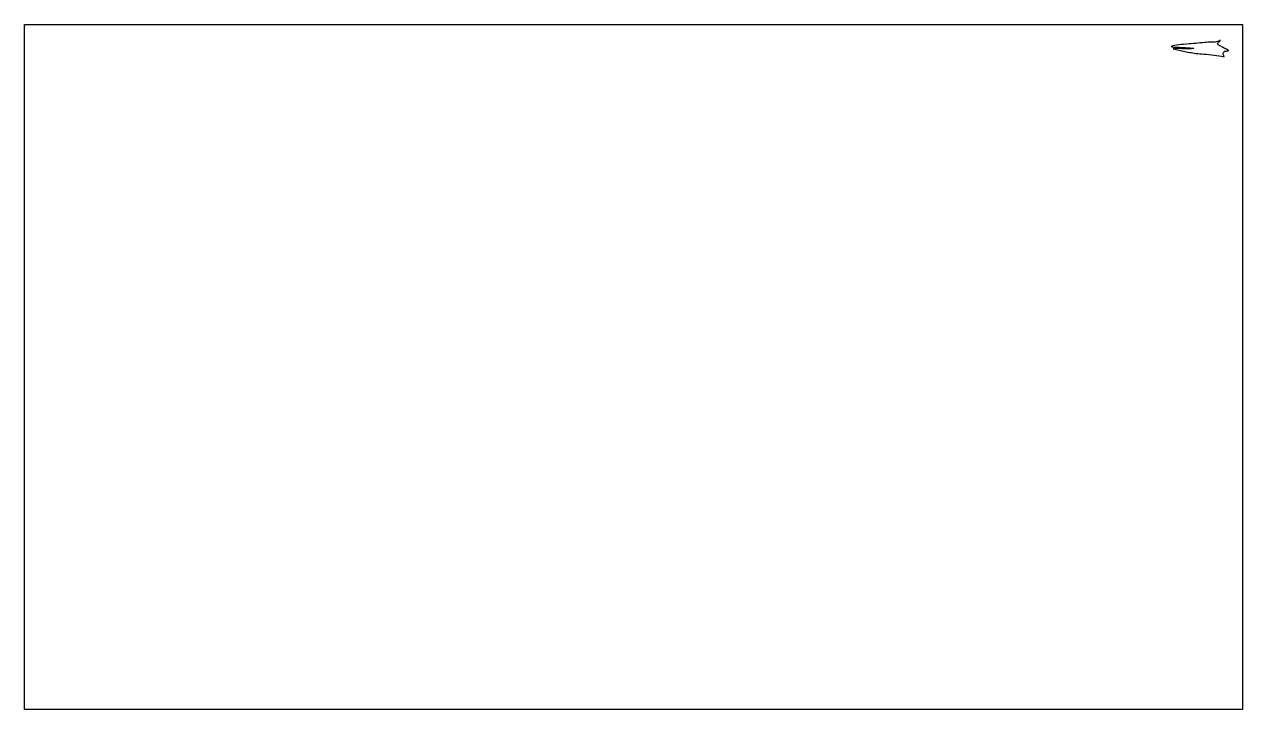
# Model space of a CAD drawing. Header units: inches. Extents: x 0 to 32, y -18 to 0.
import ezdxf

# ---------------------------------------------------------------- set-up
doc = ezdxf.new("R2010")
doc.units = ezdxf.units.IN
doc.header["$MEASUREMENT"] = 0

msp = doc.modelspace()

# ---------------------------------------------------------------- linework, layer by layer
msp.add_lwpolyline([(0, 0), (32, 0), (32, -18), (0, -18)], close=True)
at = {"color": 1}
for points, knots in [([(31.413, -0.418), (31.328, -0.476), (31.166, -0.46), (30.934, -0.484), (30.69, -0.507), (30.485, -0.518), (30.005, -0.579), (30.279, -0.603), (30.436, -0.603), (30.55, -0.616), (30.76, -0.626), (30.606, -0.65), (30.499, -0.647), (30.364, -0.635), (30.092, -0.628), (30.319, -0.67), (30.437, -0.702), (30.607, -0.737), (30.785, -0.766), (31.09, -0.792), (31.338, -0.805), (31.512, -0.857)], [0, 0, 0, 0, 0.076724, 0.123452, 0.187788, 0.258506, 0.342698, 0.372609, 0.420403, 0.47236, 0.498153, 0.513575, 0.557275, 0.595788, 0.641807, 0.672323, 0.713013, 0.758821, 0.803061, 0.858063, 1, 1, 1, 1]), ([(31.512, -0.857), (31.503, -0.827), (31.47, -0.747), (31.544, -0.696), (31.677, -0.696), (31.521, -0.636), (31.455, -0.585), (31.374, -0.556), (31.318, -0.479), (31.41, -0.452), (31.413, -0.418)], [0, 0, 0, 0, 0.172927, 0.240083, 0.368289, 0.499541, 0.656617, 0.79679, 0.844522, 1, 1, 1, 1])]:
    msp.add_open_spline(points, degree=3, knots=knots, dxfattribs=at)

doc.saveas('drawing.dxf')
